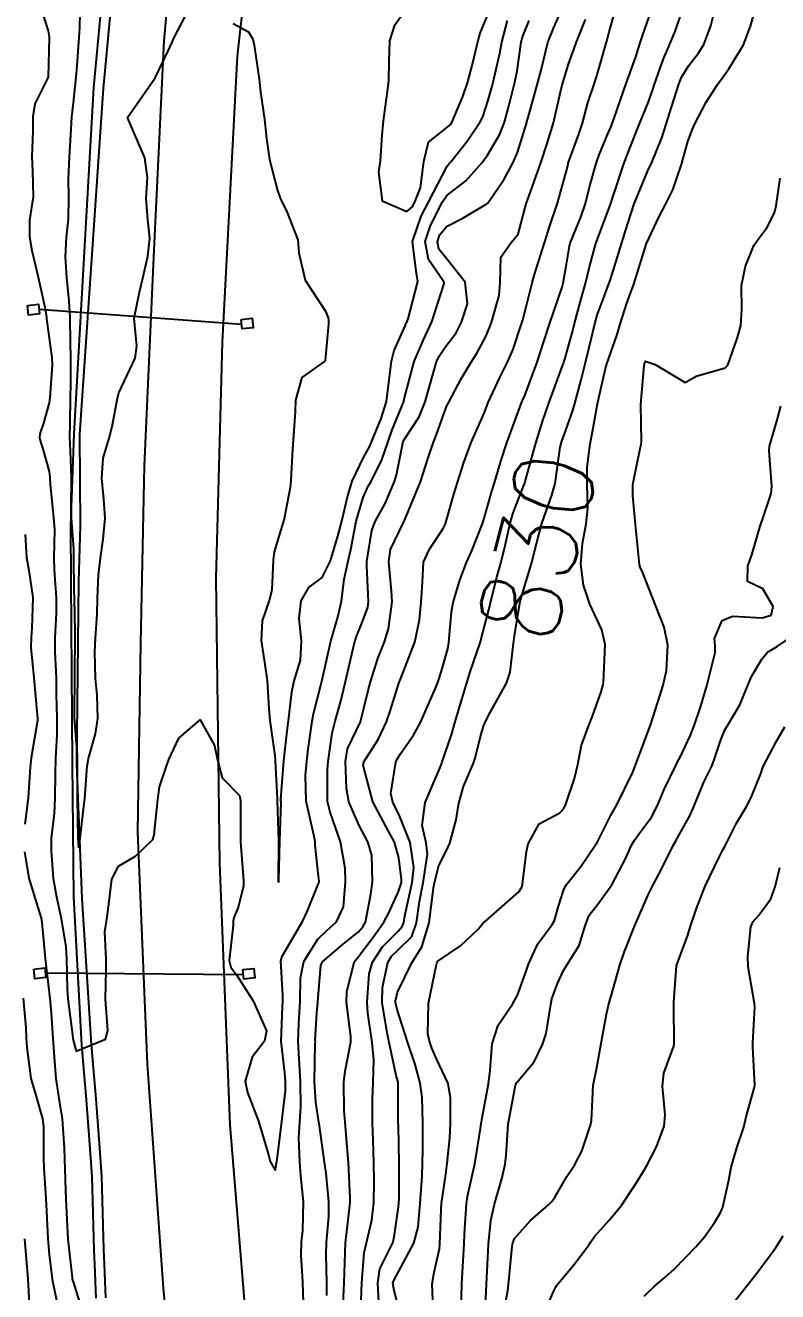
# Model space of a CAD drawing. Header units: metres. Extents: x 307586 to 320046, y 7427249 to 7434250.
# Drawn here: x 319382.5 to 319420.1, y 7427524.3 to 7427587.5 of the extents above; entities that cross this region are included whole.
import ezdxf
from ezdxf.enums import TextEntityAlignment as Align

# ---------------------------------------------------------------- set-up
doc = ezdxf.new("R2010")
doc.units = ezdxf.units.M
doc.header["$MEASUREMENT"] = 0
for name, color, linetype in [('Canaleta de Drenagem', 151, 'Continuous'), ('Cotas', 45, 'Continuous'), ('Curvas de Nivel 1m', 11, 'Continuous'), ('Curvas de Nivel 5m', 15, 'Continuous'), ('Linha Férrea', 20, 'Continuous'), ('Portico', 45, 'Continuous')]:
    doc.layers.add(name, color=color, linetype=linetype)
doc.styles.add('Style-STANDARD', font='STANDARD.shx')

msp = doc.modelspace()

# ---------------------------------------------------------------- linework, layer by layer
at = {"layer": 'Canaleta de Drenagem'}
for points in [[(319386.539, 7427523.993), (319386.468, 7427525.675), (319386.437, 7427526.409), (319386.334, 7427530.073), (319386.203, 7427531.916), (319386.06, 7427533.922), (319385.822, 7427536.637), (319385.363, 7427543.921), (319385.093, 7427550.595), (319385.189, 7427559.75), (319385.272, 7427562.518), (319385.241, 7427567.092), (319386.425, 7427584.36), (319387.924, 7427600.326), (319388.024, 7427601.925), (319387.739, 7427606.052), (319387.338, 7427609.994), (319385.728, 7427614.136), (319384.957, 7427618.239, 0.045127), (319383.893, 7427621.995, 0.130435)], [(319383.962, 7427620.333, -0.000866), (319385.282, 7427613.891), (319386.849, 7427609.864), (319387.241, 7427606.009), (319387.523, 7427601.923), (319387.425, 7427600.365), (319385.927, 7427584.4), (319384.936, 7427567.121), (319384.772, 7427562.524), (319384.789, 7427559.772), (319384.858, 7427550.699), (319384.917, 7427544.005), (319385.323, 7427536.599), (319385.562, 7427533.882), (319385.704, 7427531.88), (319385.834, 7427530.048), (319385.937, 7427526.392), (319385.968, 7427525.654), (319386.039, 7427523.972)]]:
    msp.add_lwpolyline(points, format="xyb", dxfattribs=at)
at = {"layer": 'Curvas de Nivel 1m', "flags": 128}
for points, elevation in [([(319383.105, 7427588.949), (319383.667, 7427587.237), (319383.705, 7427586.94), (319383.708, 7427586.894), (319383.655, 7427584.94), (319383.642, 7427584.881), (319382.989, 7427583.583), (319382.897, 7427582.951), (319382.896, 7427582.24), (319382.84, 7427580.951), (319382.875, 7427580.24), (319382.915, 7427578.95), (319382.732, 7427577.775), (319382.725, 7427576.952), (319382.851, 7427576.265), (319383.163, 7427574.945), (319383.5, 7427573.441), (319383.571, 7427572.939), (319383.58, 7427572.851), (319383.846, 7427570.936), (319383.86, 7427570.545), (319383.751, 7427568.937), (319383.716, 7427568.67), (319383.433, 7427567.643), (319383.248, 7427567.12), (319383.228, 7427566.943), (319383.26, 7427566.781), (319383.417, 7427566.309), (319383.707, 7427565.238), (319383.737, 7427564.937), (319383.752, 7427564.582), (319383.934, 7427562.934), (319383.969, 7427562.331), (319383.94, 7427560.934), (319383.955, 7427560.326), (319384.057, 7427558.933), (319384.065, 7427558.189), (319383.998, 7427556.933), (319383.996, 7427556.233), (319384.053, 7427554.932), (319384.066, 7427554.137), (319384.096, 7427552.932), (319384.101, 7427552.075), (319384.034, 7427550.932), (319384.003, 7427550.154), (319383.996, 7427548.932), (319383.959, 7427548.175), (319383.818, 7427546.934), (319383.806, 7427546.304), (319383.918, 7427544.932), (319384.071, 7427544.009), (319384.304, 7427542.928), (319384.539, 7427541.505), (319384.583, 7427540.925), (319384.601, 7427539.421), (319384.642, 7427538.925), (319384.867, 7427537.12), (319384.888, 7427536.922), (319385.057, 7427536.298), (319386.516, 7427536.898), (319386.637, 7427537.329), (319386.523, 7427538.899), (319386.556, 7427540.347), (319386.561, 7427540.898), (319386.485, 7427542.258), (319386.583, 7427542.898), (319386.656, 7427543.382), (319386.847, 7427544.895), (319387.169, 7427545.536), (319388.025, 7427546.031), (319388.881, 7427546.873), (319388.955, 7427547.105), (319389.14, 7427548.871), (319389.219, 7427549.502), (319389.572, 7427550.524), (319389.679, 7427550.866), (319390.183, 7427551.921), (319391.253, 7427552.85), (319391.97, 7427551.568), (319392.109, 7427550.837), (319392.346, 7427549.955), (319393.215, 7427549.074), (319393.267, 7427548.819), (319393.271, 7427548.76), (319393.261, 7427546.819), (319393.264, 7427546.738), (319393.417, 7427544.817), (319393.411, 7427544.566), (319393.143, 7427543.482), (319392.941, 7427543.018), (319392.903, 7427542.823), (319392.895, 7427542.588), (319392.704, 7427540.826), (319392.777, 7427540.493), (319393.105, 7427540.068), (319393.901, 7427538.812), (319394.559, 7427537.317), (319394.466, 7427536.806), (319393.854, 7427536.013), (319393.5, 7427534.815), (319393.61, 7427534.239), (319394.16, 7427532.809), (319394.665, 7427531.134), (319394.751, 7427530.802), (319394.989, 7427530.371), (319395.087, 7427530.799), (319395.101, 7427530.905), (319395.33, 7427532.795), (319395.507, 7427534.322), (319395.52, 7427534.793), (319395.478, 7427535.225), (319395.29, 7427536.797), (319395.36, 7427538.524), (319395.387, 7427538.796), (319395.379, 7427539.079), (319395.276, 7427540.798), (319395.324, 7427541.006), (319396.363, 7427542.782), (319396.604, 7427543.315), (319397.161, 7427544.674), (319397.187, 7427544.746), (319397.19, 7427544.77), (319397.166, 7427545.043), (319396.993, 7427546.585), (319396.987, 7427546.773), (319396.946, 7427547.014), (319396.552, 7427548.78), (319396.512, 7427550.067), (319396.576, 7427550.78), (319396.65, 7427551.371), (319396.852, 7427552.784), (319396.915, 7427553.135), (319397.281, 7427554.579), (319397.33, 7427554.779), (319397.345, 7427554.841), (319397.778, 7427556.773), (319398.123, 7427557.966), (319398.31, 7427558.765), (319398.437, 7427559.857), (319398.635, 7427560.761), (319398.777, 7427561.344), (319399.048, 7427562.755), (319399.395, 7427563.938), (319399.647, 7427564.501), (319399.788, 7427564.746), (319400.331, 7427565.823), (319400.642, 7427566.738), (319400.844, 7427567.324), (319401.417, 7427568.73), (319401.423, 7427568.76), (319401.455, 7427568.919), (319401.941, 7427570.723), (319402.4, 7427571.806), (319402.815, 7427572.71), (319403.437, 7427574.617), (319403.413, 7427574.702), (319402.648, 7427575.827), (319402.48, 7427576.716), (319402.748, 7427577.519), (319403.35, 7427578.703), (319403.576, 7427579.011), (319404.524, 7427579.75), (319405.349, 7427580.682), (319405.453, 7427580.823), (319405.598, 7427581.033), (319406.218, 7427582.07), (319406.449, 7427582.672), (319406.699, 7427583.602), (319406.97, 7427584.667), (319407.081, 7427585.233), (319407.279, 7427586.664), (319407.357, 7427586.974), (319407.679, 7427587.744)], 824), ([(319385.26, 7427588.924), (319385.219, 7427587.376), (319385.199, 7427586.925), (319385.086, 7427585.489), (319385.041, 7427584.926), (319384.91, 7427583.641), (319384.832, 7427582.928), (319384.763, 7427581.767), (319384.712, 7427580.929), (319384.661, 7427579.85), (319384.67, 7427578.929), (319384.653, 7427577.833), (319384.555, 7427576.93), (319384.506, 7427575.957), (319384.577, 7427574.929), (319384.697, 7427573.737), (319384.735, 7427572.928), (319384.753, 7427571.654), (319384.774, 7427570.927), (319384.771, 7427569.616), (319384.76, 7427568.927), (319384.738, 7427567.622), (319384.718, 7427566.927), (319384.757, 7427566.267), (319384.812, 7427564.926), (319384.793, 7427563.515), (319384.817, 7427562.926), (319384.923, 7427561.359), (319384.933, 7427560.924), (319384.948, 7427559.312), (319384.96, 7427558.924), (319384.987, 7427557.243), (319384.986, 7427556.923), (319384.978, 7427555.231), (319384.976, 7427554.923), (319384.954, 7427553.226), (319384.965, 7427552.923), (319385.105, 7427551.051), (319385.107, 7427550.921), (319385.113, 7427549.022), (319385.113, 7427548.921), (319385.145, 7427546.958), (319385.148, 7427546.92), (319385.179, 7427546.491), (319385.26, 7427546.919), (319385.454, 7427548.672), (319385.484, 7427548.917), (319385.606, 7427550.539), (319385.674, 7427550.916), (319386.021, 7427552.137), (319386.147, 7427552.911), (319386.102, 7427554.08), (319386.017, 7427554.913), (319385.985, 7427556.224), (319386.029, 7427556.913), (319386.11, 7427558.123), (319386.131, 7427558.912), (319386.179, 7427560.078), (319386.269, 7427560.911), (319386.415, 7427561.857), (319386.506, 7427562.909), (319386.44, 7427563.857), (319386.332, 7427564.911), (319386.411, 7427565.912), (319386.699, 7427566.907), (319386.854, 7427567.483), (319387.12, 7427568.903), (319387.189, 7427569.169), (319387.461, 7427569.725), (319388.011, 7427570.892), (319388.087, 7427571.499), (319387.962, 7427572.893), (319388.215, 7427574.187), (319388.393, 7427574.887), (319388.639, 7427575.989), (319388.73, 7427576.882), (319388.638, 7427577.802), (319388.546, 7427578.885), (319388.615, 7427579.917), (319388.491, 7427580.887), (319387.623, 7427582.9), (319389.008, 7427584.88), (319389.657, 7427586.234), (319389.854, 7427586.675), (319389.943, 7427586.867), (319390.534, 7427588.007)], 823), ([(319398.374, 7427523.282), (319398.443, 7427524.755), (319398.457, 7427525.225), (319398.517, 7427526.754), (319398.554, 7427527.149), (319398.739, 7427528.752), (319398.745, 7427528.982), (319398.654, 7427530.753), (319398.629, 7427531.122), (319398.491, 7427532.755), (319398.447, 7427533.33), (319398.431, 7427534.756), (319398.49, 7427535.314), (319398.773, 7427536.753), (319398.774, 7427537.046), (319398.562, 7427538.755), (319398.579, 7427539.274), (319398.937, 7427540.752), (319399.015, 7427540.85), (319399.116, 7427540.962), (319399.886, 7427541.988), (319400.428, 7427542.737), (319400.677, 7427543.205), (319401.158, 7427544.275), (319401.298, 7427544.728), (319401.311, 7427544.874), (319401.175, 7427545.957), (319400.963, 7427546.732), (319400.665, 7427547.261), (319399.868, 7427548.743), (319399.392, 7427550.588), (319399.429, 7427550.748), (319400.134, 7427551.857), (319400.56, 7427552.737), (319400.735, 7427553.269), (319401.194, 7427554.731), (319401.218, 7427554.797), (319401.285, 7427554.961), (319401.97, 7427556.72), (319402.196, 7427557.841), (319402.294, 7427558.716), (319402.349, 7427559.721), (319402.401, 7427560.714), (319402.709, 7427561.363), (319403.378, 7427562.391), (319403.486, 7427562.594), (319403.526, 7427562.699), (319403.935, 7427564.157), (319404.101, 7427564.693), (319404.418, 7427565.684), (319404.781, 7427566.686), (319404.979, 7427567.136), (319405.445, 7427568.183), (319405.585, 7427568.545), (319405.639, 7427568.678), (319406.21, 7427569.928), (319406.585, 7427570.669), (319406.862, 7427571.286), (319407.321, 7427572.662), (319407.361, 7427572.805), (319407.51, 7427573.396), (319407.823, 7427574.656), (319407.949, 7427575.076), (319408.445, 7427576.646), (319408.705, 7427577.493), (319409.097, 7427578.637), (319409.591, 7427580.421), (319409.626, 7427580.596), (319409.634, 7427580.63), (319410.162, 7427582.077), (319410.34, 7427582.623), (319410.618, 7427583.635), (319410.943, 7427584.617), (319411.116, 7427585.147), (319411.525, 7427586.611), (319411.553, 7427586.723), (319411.671, 7427587.178), (319411.992, 7427588.302)], 827), ([(319400.198, 7427523.442), (319400.127, 7427524.738), (319400.222, 7427525.446), (319400.871, 7427526.731), (319400.891, 7427526.784), (319400.949, 7427527.146), (319401.156, 7427528.541), (319401.173, 7427528.727), (319401.186, 7427528.938), (319401.191, 7427530.727), (319401.15, 7427532.599), (319401.147, 7427532.728), (319401.147, 7427532.851), (319401.136, 7427534.729), (319401.122, 7427534.808), (319401.047, 7427535.088), (319400.689, 7427536.734), (319400.588, 7427537.217), (319400.345, 7427538.737), (319400.353, 7427539.484), (319400.627, 7427540.735), (319400.799, 7427541.052), (319401.122, 7427541.347), (319401.818, 7427542.034), (319402.056, 7427542.716), (319402.21, 7427543.771), (319402.385, 7427544.712), (319402.604, 7427546.135), (319402.544, 7427546.71), (319402.333, 7427547.576), (319402.48, 7427548.711), (319403.23, 7427550.457), (319403.301, 7427550.63), (319403.323, 7427550.699), (319403.811, 7427552.138), (319403.972, 7427552.693), (319404.268, 7427553.695), (319404.567, 7427554.687), (319404.741, 7427555.233), (319405.232, 7427556.681), (319405.249, 7427556.735), (319405.307, 7427556.955), (319405.665, 7427558.339), (319405.748, 7427558.676), (319406.063, 7427559.956), (319406.258, 7427560.671), (319406.487, 7427561.547), (319406.737, 7427562.666), (319406.883, 7427563.171), (319407.401, 7427564.509), (319407.458, 7427564.659), (319407.479, 7427564.734), (319408.021, 7427566.651), (319408.351, 7427567.735), (319408.663, 7427568.642), (319409.348, 7427570.508), (319409.393, 7427570.631), (319409.413, 7427570.692), (319409.477, 7427570.892), (319409.856, 7427572.268), (319409.95, 7427572.626), (319410.282, 7427573.856), (319410.493, 7427574.62), (319410.692, 7427575.458), (319411.015, 7427576.615), (319411.153, 7427577.01), (319411.565, 7427578.084), (319411.704, 7427578.475), (319411.752, 7427578.607), (319411.842, 7427578.873), (319412.41, 7427580.598), (319412.737, 7427581.462), (319413.199, 7427582.586), (319413.634, 7427583.692), (319413.869, 7427584.35), (319413.943, 7427584.577), (319414.392, 7427585.836), (319414.713, 7427586.57), (319414.984, 7427587.257), (319415.431, 7427588.563)], 829), ([(319401.69, 7427588.506), (319400.942, 7427587.47), (319400.709, 7427586.74), (319400.678, 7427585.715), (319400.661, 7427584.74), (319400.536, 7427583.839), (319400.392, 7427582.742), (319400.328, 7427582.027), (319400.243, 7427580.743), (319400.16, 7427580.171), (319400.342, 7427578.742), (319401.565, 7427578.215), (319401.849, 7427578.445), (319401.993, 7427578.724), (319402.259, 7427579.399), (319402.424, 7427580.718), (319402.652, 7427581.67), (319403.619, 7427582.447), (319403.755, 7427582.564), (319403.837, 7427582.698), (319404.37, 7427583.958), (319404.611, 7427584.69), (319404.83, 7427585.51), (319405.116, 7427586.685), (319405.233, 7427587.121), (319405.686, 7427588.191)], 822), ([(319402.898, 7427523.058), (319402.844, 7427524.701), (319402.929, 7427525.276), (319403.195, 7427526.443), (319403.221, 7427526.697), (319403.279, 7427528.386), (319403.303, 7427528.697), (319403.512, 7427530.171), (319403.581, 7427530.694), (319403.718, 7427531.987), (319403.75, 7427532.693), (319403.747, 7427533.982), (319403.637, 7427534.694), (319403.055, 7427535.922), (319402.814, 7427536.458), (319402.732, 7427536.705), (319402.625, 7427537.151), (319402.652, 7427538.707), (319403.045, 7427540.634), (319403.075, 7427540.701), (319403.085, 7427540.729), (319403.114, 7427540.804), (319404.256, 7427541.559), (319405.139, 7427542.39), (319405.262, 7427542.557), (319405.373, 7427542.677), (319407.159, 7427544.252), (319407.317, 7427544.492), (319407.353, 7427544.648), (319407.551, 7427546.274), (319407.632, 7427546.646), (319408.187, 7427547.651), (319409.207, 7427548.206), (319409.416, 7427548.422), (319409.513, 7427548.627), (319409.941, 7427549.908), (319410.107, 7427550.621), (319410.287, 7427551.58), (319410.669, 7427552.616), (319410.848, 7427553.034), (319411.279, 7427554.249), (319411.37, 7427554.609), (319411.386, 7427554.711), (319411.473, 7427556.607), (319411.314, 7427557.341), (319410.714, 7427558.616), (319410.399, 7427559.563), (319410.262, 7427560.621), (319410.352, 7427561.637), (319410.52, 7427562.619), (319410.604, 7427563.405), (319410.582, 7427564.618), (319410.58, 7427565.45), (319410.725, 7427566.617), (319410.837, 7427567.211), (319411.096, 7427568.614), (319411.154, 7427568.915), (319411.47, 7427570.318), (319411.555, 7427570.609), (319412.067, 7427572.029), (319412.226, 7427572.599), (319412.563, 7427573.643), (319412.902, 7427574.589), (319413.527, 7427576.564), (319413.53, 7427576.58), (319413.544, 7427576.622), (319414.168, 7427577.969), (319414.489, 7427578.571), (319414.856, 7427579.292), (319415.283, 7427580.563), (319415.348, 7427580.811), (319415.61, 7427581.712), (319415.844, 7427582.333), (319415.941, 7427582.557), (319416.521, 7427583.665), (319417.092, 7427584.546), (319417.32, 7427584.869), (319417.651, 7427585.334), (319418.382, 7427586.529), (319418.737, 7427587.464), (319419.037, 7427588.52)], 831), ([(319392.902, 7427587.604), (319393.668, 7427587.19), (319393.873, 7427586.818), (319393.952, 7427586.525), (319394.192, 7427584.815), (319394.268, 7427584.182), (319394.468, 7427582.812), (319394.557, 7427581.862), (319394.706, 7427580.809), (319395.113, 7427579.269), (319395.286, 7427578.803), (319395.565, 7427578.242), (319396.124, 7427576.794), (319396.183, 7427576.147), (319396.502, 7427574.79), (319397.507, 7427573.237), (319397.641, 7427572.915), (319397.661, 7427572.778), (319397.662, 7427572.616), (319397.49, 7427570.78), (319397.473, 7427570.752), (319396.327, 7427569.929), (319396.017, 7427568.794), (319395.998, 7427568.241), (319395.894, 7427566.795), (319395.857, 7427566.357), (319395.779, 7427564.796), (319395.752, 7427564.444), (319395.421, 7427562.8), (319395.415, 7427562.767), (319395.381, 7427562.656), (319394.939, 7427561.222), (319394.889, 7427560.805), (319394.822, 7427559.321), (319394.694, 7427558.806), (319394.339, 7427557.789), (319394.291, 7427556.81), (319394.488, 7427555.611), (319394.593, 7427554.807), (319394.675, 7427553.4), (319394.731, 7427552.805), (319394.974, 7427551.064), (319395.001, 7427550.802), (319395.093, 7427548.923), (319395.1, 7427548.801), (319395.163, 7427546.82), (319395.163, 7427546.8), (319395.144, 7427544.82), (319395.146, 7427544.8), (319395.162, 7427544.747), (319395.178, 7427544.784), (319395.18, 7427544.8), (319395.182, 7427544.819), (319395.225, 7427546.799), (319395.297, 7427548.713), (319395.287, 7427548.799), (319395.287, 7427548.872), (319395.421, 7427550.797), (319395.62, 7427552.432), (319395.667, 7427552.796), (319395.823, 7427554.249), (319395.945, 7427554.793), (319396.257, 7427555.827), (319396.31, 7427556.79), (319396.202, 7427557.909), (319396.296, 7427558.79), (319396.677, 7427559.449), (319397.345, 7427559.949), (319397.754, 7427560.774), (319398.128, 7427562.012), (319398.32, 7427562.766), (319398.607, 7427563.974), (319398.845, 7427564.758), (319399.415, 7427565.93), (319399.699, 7427566.468), (319399.821, 7427566.746), (319400.296, 7427567.886), (319400.553, 7427568.739), (319400.659, 7427569.54), (319400.803, 7427570.737), (319400.939, 7427571.277), (319401.5, 7427572.544), (319401.561, 7427572.67), (319401.591, 7427572.729), (319401.638, 7427572.861), (319402.128, 7427574.721), (319402.04, 7427575.235), (319401.861, 7427576.725), (319402.294, 7427577.987), (319402.676, 7427578.713), (319403.591, 7427580.485), (319403.678, 7427580.614), (319403.764, 7427580.698), (319404.578, 7427581.72), (319405.237, 7427582.684), (319405.36, 7427582.948), (319405.634, 7427583.768), (319405.84, 7427584.479), (319405.891, 7427584.678), (319406.212, 7427586.12), (319406.323, 7427586.673), (319406.606, 7427587.744)], 823), ([(319397.571, 7427524.105), (319397.571, 7427524.764), (319397.548, 7427526.153), (319397.559, 7427526.764), (319397.669, 7427528.057), (319397.68, 7427528.763), (319397.538, 7427530.214), (319397.462, 7427530.765), (319397.206, 7427532.573), (319397.174, 7427532.768), (319397.028, 7427533.756), (319396.967, 7427534.771), (319397.001, 7427536.709), (319397.003, 7427536.771), (319397.001, 7427536.834), (319397.085, 7427538.214), (319397.123, 7427538.739), (319397.123, 7427538.77), (319397.277, 7427540.603), (319397.365, 7427540.767), (319398.306, 7427541.573), (319399.135, 7427542.246), (319399.38, 7427542.507), (319399.504, 7427542.746), (319399.766, 7427544.135), (319399.863, 7427544.743), (319399.828, 7427546.092), (319399.623, 7427546.746), (319399.195, 7427547.561), (319398.667, 7427548.755), (319398.554, 7427549.422), (319398.512, 7427550.757), (319398.613, 7427551.389), (319399.263, 7427552.75), (319399.649, 7427554.376), (319399.755, 7427554.745), (319400.131, 7427555.905), (319400.46, 7427556.738), (319400.662, 7427557.387), (319400.833, 7427558.735), (319400.812, 7427559.262), (319400.669, 7427560.737), (319400.758, 7427561.34), (319401.382, 7427562.659), (319401.407, 7427562.705), (319401.424, 7427562.729), (319401.449, 7427562.795), (319402.256, 7427564.717), (319402.631, 7427565.928), (319402.898, 7427566.708), (319403.05, 7427567.085), (319403.445, 7427568.2), (319403.588, 7427568.561), (319403.661, 7427568.698), (319404.29, 7427569.866), (319404.786, 7427570.687), (319405.053, 7427571.111), (319405.492, 7427571.951), (319405.722, 7427572.455), (319405.803, 7427572.677), (319406.175, 7427574.015), (319406.238, 7427574.673), (319406.271, 7427575.938), (319406.779, 7427576.668), (319407.125, 7427577.089), (319407.542, 7427578.66), (319407.549, 7427578.684), (319407.574, 7427578.737), (319408.257, 7427580.65), (319408.6, 7427581.653), (319408.894, 7427582.641), (319409.263, 7427584.259), (319409.358, 7427584.634), (319409.652, 7427585.565), (319409.929, 7427586.359), (319410.035, 7427586.626), (319410.5, 7427587.802)], 826), ([(319399.263, 7427522.746), (319399.313, 7427524.35), (319399.321, 7427524.746), (319399.446, 7427526.237), (319399.559, 7427526.744), (319399.823, 7427527.878), (319399.92, 7427528.741), (319399.942, 7427529.782), (319399.926, 7427530.741), (319399.883, 7427531.862), (319399.855, 7427532.742), (319399.85, 7427533.927), (319399.891, 7427534.742), (319399.921, 7427535.875), (319399.836, 7427536.742), (319399.624, 7427538.206), (319399.59, 7427538.745), (319399.693, 7427540.158), (319399.864, 7427540.742), (319400.354, 7427541.509), (319401.136, 7427542.296), (319401.345, 7427542.521), (319401.416, 7427542.726), (319401.475, 7427543.054), (319401.837, 7427544.72), (319401.924, 7427545.473), (319401.745, 7427546.722), (319401.203, 7427548.049), (319400.869, 7427548.733), (319400.778, 7427549.173), (319401.027, 7427550.732), (319401.087, 7427550.879), (319401.239, 7427551.13), (319401.901, 7427552.072), (319402.249, 7427552.715), (319403.004, 7427554.428), (319403.117, 7427554.702), (319403.288, 7427555.221), (319403.613, 7427556.383), (319403.671, 7427556.696), (319403.795, 7427558.226), (319403.883, 7427558.694), (319404.225, 7427559.81), (319404.554, 7427560.688), (319404.796, 7427561.251), (319405.367, 7427562.68), (319405.383, 7427562.73), (319405.823, 7427564.252), (319405.945, 7427564.675), (319406.276, 7427565.809), (319406.561, 7427566.669), (319406.794, 7427567.305), (319407.293, 7427568.662), (319407.34, 7427568.775), (319407.457, 7427569.025), (319408.067, 7427570.651), (319408.416, 7427571.719), (319408.715, 7427572.642), (319409.326, 7427574.438), (319409.377, 7427574.632), (319409.531, 7427575.484), (319409.689, 7427576.481), (319409.731, 7427576.628), (319410.261, 7427577.925), (319410.489, 7427578.621), (319410.707, 7427579.494), (319411.019, 7427580.616), (319411.174, 7427581.039), (319411.615, 7427582.099), (319411.769, 7427582.46), (319411.827, 7427582.607), (319411.949, 7427582.928), (319412.531, 7427584.597), (319413.005, 7427585.938), (319413.213, 7427586.587), (319413.323, 7427586.931), (319413.684, 7427587.98)], 828), ([(319404.281, 7427523.314), (319404.313, 7427524.686), (319404.352, 7427525.262), (319404.427, 7427526.685), (319404.447, 7427527.188), (319404.55, 7427528.684), (319404.604, 7427529.056), (319404.961, 7427530.68), (319404.967, 7427530.706), (319404.996, 7427530.882), (319405.251, 7427532.445), (319405.282, 7427532.676), (319405.326, 7427532.976), (319405.644, 7427534.671), (319405.735, 7427535.355), (319405.836, 7427536.668), (319406.139, 7427537.602), (319406.848, 7427538.654), (319407.097, 7427539.097), (319407.513, 7427540.242), (319407.648, 7427540.645), (319408.113, 7427541.656), (319408.835, 7427542.633), (319408.949, 7427542.828), (319409.152, 7427543.54), (319409.408, 7427544.38), (319409.547, 7427544.626), (319410.262, 7427545.529), (319410.995, 7427546.612), (319411.069, 7427546.727), (319411.188, 7427546.955), (319411.749, 7427548.057), (319412.052, 7427548.597), (319412.839, 7427550.196), (319412.992, 7427550.584), (319413.059, 7427550.759), (319413.243, 7427551.245), (319413.61, 7427552.225), (319413.735, 7427552.575), (319414.114, 7427553.732), (319414.381, 7427554.569), (319414.545, 7427555.313), (319414.614, 7427556.567), (319414.425, 7427557.461), (319413.985, 7427558.573), (319413.349, 7427560.177), (319413.232, 7427560.462), (319413.199, 7427560.582), (319413.177, 7427560.762), (319412.992, 7427562.586), (319412.853, 7427564.043), (319412.85, 7427564.588), (319413.217, 7427566.379), (319413.274, 7427566.582), (319413.283, 7427566.725), (319413.256, 7427568.583), (319413.42, 7427570.529), (319413.434, 7427570.581), (319413.442, 7427570.612), (319413.475, 7427570.748), (319413.967, 7427570.575), (319415.464, 7427569.685), (319416.028, 7427569.993), (319417.472, 7427570.411), (319417.608, 7427570.538), (319418.093, 7427571.932), (319418.25, 7427572.529), (319418.309, 7427573.326), (319418.282, 7427574.529), (319418.491, 7427575.484), (319418.907, 7427576.52), (319419.169, 7427576.896), (319419.556, 7427577.392), (319419.932, 7427578.142), (319420.014, 7427578.506), (319420.216, 7427579.874)], 832), ([(319405.483, 7427523.245), (319405.557, 7427524.67), (319405.585, 7427525.325), (319405.647, 7427526.669), (319405.767, 7427527.862), (319405.948, 7427528.665), (319406.325, 7427529.998), (319406.488, 7427530.658), (319406.539, 7427531.118), (319406.635, 7427532.656), (319407.006, 7427534.614), (319407.017, 7427534.65), (319407.044, 7427534.718), (319407.93, 7427535.766), (319408.354, 7427536.637), (319408.522, 7427537.185), (319408.76, 7427538.633), (319408.817, 7427538.911), (319409.103, 7427539.679), (319409.398, 7427540.339), (319409.585, 7427540.625), (319410.17, 7427541.577), (319410.491, 7427542.617), (319410.671, 7427543.092), (319411.154, 7427543.705), (319411.812, 7427544.6), (319412.494, 7427545.908), (319412.797, 7427546.586), (319412.935, 7427546.836), (319413.192, 7427547.179), (319413.791, 7427547.987), (319414.085, 7427548.571), (319414.417, 7427549.372), (319415.001, 7427550.562), (319415.08, 7427550.716), (319415.24, 7427551.013), (319415.735, 7427552.073), (319415.917, 7427552.55), (319416.249, 7427553.522), (319416.554, 7427554.541), (319416.969, 7427556.205), (319416.973, 7427556.535), (319416.937, 7427556.907), (319417.322, 7427557.809), (319417.835, 7427558.023), (319419.324, 7427557.929), (319419.762, 7427558.07), (319419.863, 7427558.505), (319419.342, 7427559.39), (319418.576, 7427559.753), (319418.609, 7427560.521), (319418.803, 7427561.076), (319419.223, 7427562.512), (319419.388, 7427562.985), (319419.767, 7427564.139), (319419.806, 7427564.506), (319419.663, 7427566.265), (319419.68, 7427566.507), (319420.078, 7427567.869), (319420.242, 7427568.502)], 833), ([(319406.285, 7427522.659), (319406.611, 7427524.346), (319406.657, 7427524.654), (319406.838, 7427526.548), (319406.847, 7427526.651), (319406.859, 7427526.737), (319406.947, 7427526.95), (319407.742, 7427527.861), (319408.643, 7427528.633), (319408.813, 7427528.794), (319408.977, 7427529.041), (319409.57, 7427530.042), (319409.953, 7427530.62), (319410.313, 7427531.307), (319410.751, 7427532.613), (319410.791, 7427532.847), (319410.883, 7427534.612), (319410.903, 7427534.753), (319411.052, 7427535.491), (319411.267, 7427536.607), (319411.542, 7427538.147), (319411.645, 7427538.602), (319411.856, 7427539.354), (319412.213, 7427540.593), (319412.435, 7427541.278), (319412.961, 7427542.583), (319413.147, 7427542.986), (319413.625, 7427544.109), (319413.851, 7427544.573), (319414.311, 7427545.429), (319414.874, 7427546.563), (319414.981, 7427546.767), (319415.192, 7427547.143), (319415.702, 7427548.056), (319415.921, 7427548.549), (319416.411, 7427549.728), (319416.795, 7427550.537), (319416.919, 7427550.853), (319417.253, 7427551.851), (319417.449, 7427552.339), (319417.561, 7427552.527), (319418.195, 7427553.599), (319418.578, 7427554.517), (319418.789, 7427555.014), (319419.296, 7427555.867), (319419.591, 7427556.216), (319420.065, 7427556.502), (319420.796, 7427557.009)], 834), ([(319413.422, 7427524.07), (319413.935, 7427524.57), (319414.473, 7427525.019), (319414.932, 7427525.437), (319416.004, 7427526.544), (319416.441, 7427527.047), (319416.961, 7427527.768), (319417.243, 7427528.253), (319417.345, 7427528.526), (319417.648, 7427529.862), (319417.775, 7427530.522), (319418.048, 7427531.479), (319418.395, 7427532.516), (319418.521, 7427533.022), (319418.937, 7427534.511), (319418.949, 7427534.606), (319418.855, 7427536.512), (319418.85, 7427536.729), (319418.943, 7427538.511), (319418.926, 7427538.68), (319418.62, 7427540.515), (319418.602, 7427541.034), (319418.751, 7427542.514), (319418.875, 7427542.784), (319419.149, 7427543.098), (319419.746, 7427543.915), (319419.972, 7427544.502), (319420.193, 7427545.479)], 836), ([(319382.407, 7427538.95), (319382.541, 7427537.478), (319382.558, 7427536.948), (319382.594, 7427536.483), (319382.797, 7427534.944), (319383.031, 7427534.163), (319383.381, 7427532.936), (319383.428, 7427532.516), (319383.433, 7427530.936), (319383.448, 7427530.476), (319383.541, 7427528.934), (319383.572, 7427528.326), (319383.646, 7427526.933), (319383.703, 7427526.165), (319383.865, 7427524.931), (319384.116, 7427523.717)], 826), ([(319382.472, 7427526.947), (319382.519, 7427526.527), (319382.637, 7427524.944), (319382.745, 7427523.093)], 827), ([(319417.798, 7427523.637), (319418.486, 7427524.514), (319418.683, 7427524.754), (319418.929, 7427525.082), (319419.552, 7427525.888), (319419.994, 7427526.499), (319420.364, 7427527.084)], 837)]:
    msp.add_lwpolyline(points, dxfattribs=dict(at, elevation=elevation))
at = {"layer": 'Curvas de Nivel 5m', "flags": 128}
for points, elevation in [([(319396.434, 7427523.243), (319396.386, 7427524.778), (319396.288, 7427526.131), (319396.311, 7427526.779), (319396.377, 7427527.353), (319396.417, 7427528.778), (319396.286, 7427530.081), (319396.229, 7427530.781), (319396.185, 7427531.962), (319396.229, 7427532.782), (319396.276, 7427533.53), (319396.255, 7427534.782), (319396.2, 7427535.929), (319396.149, 7427536.784), (319396.17, 7427537.691), (319396.249, 7427538.783), (319396.269, 7427539.946), (319396.42, 7427540.78), (319397.124, 7427541.898), (319397.572, 7427542.322), (319398.053, 7427542.761), (319398.401, 7427543.507), (319398.512, 7427544.757), (319398.487, 7427545.44), (319398.26, 7427546.759), (319397.74, 7427548.23), (319397.611, 7427548.766), (319397.612, 7427550.383), (319397.637, 7427550.766), (319397.841, 7427552.184), (319397.999, 7427552.769), (319398.275, 7427553.768), (319398.501, 7427554.762), (319398.88, 7427556.338), (319398.98, 7427556.755), (319399.055, 7427557.005), (319399.317, 7427557.663), (319399.622, 7427558.454), (319399.664, 7427558.747), (319399.568, 7427560.531), (319399.575, 7427560.748), (319399.823, 7427562.299), (319399.998, 7427562.744), (319400.482, 7427563.649), (319400.954, 7427564.734), (319401.061, 7427565.079), (319401.395, 7427566.73), (319401.401, 7427566.752), (319401.424, 7427566.794), (319402.186, 7427567.975), (319402.488, 7427568.714), (319402.894, 7427570.136), (319403.061, 7427570.706), (319403.186, 7427570.996), (319403.484, 7427571.436), (319404.035, 7427572.155), (319404.309, 7427572.692), (319404.594, 7427573.607), (319404.482, 7427574.69), (319403.535, 7427575.888), (319403.172, 7427576.338), (319403.104, 7427576.707), (319403.211, 7427577.042), (319403.555, 7427577.472), (319404.366, 7427577.887), (319405.572, 7427578.597), (319405.615, 7427578.637), (319405.645, 7427578.679), (319406.428, 7427579.828), (319406.889, 7427580.667), (319407.097, 7427581.168), (319407.558, 7427582.661), (319407.569, 7427582.715), (319407.625, 7427582.915), (319408.119, 7427584.653), (319408.272, 7427585.273), (319408.617, 7427586.646), (319408.915, 7427587.4), (319409.462, 7427588.633)], 825), ([(319401.345, 7427522.723), (319400.919, 7427524.451), (319400.877, 7427524.73), (319400.883, 7427524.771), (319400.924, 7427524.857), (319401.926, 7427526.715), (319402.14, 7427527.528), (319402.234, 7427528.711), (319402.339, 7427530.062), (319402.361, 7427530.709), (319402.366, 7427531.346), (319402.376, 7427532.71), (319402.333, 7427534.007), (319402.238, 7427534.712), (319401.982, 7427535.646), (319401.628, 7427536.722), (319401.088, 7427538.378), (319401.004, 7427538.731), (319401.004, 7427538.821), (319401.098, 7427539.253), (319401.828, 7427540.719), (319402.329, 7427541.508), (319402.695, 7427542.707), (319402.907, 7427544.45), (319402.948, 7427544.703), (319403.172, 7427545.577), (319403.547, 7427546.328), (319403.726, 7427546.695), (319404.043, 7427547.849), (319404.176, 7427548.69), (319404.394, 7427549.515), (319404.904, 7427550.683), (319404.987, 7427550.932), (319405.253, 7427552.01), (319405.408, 7427552.531), (319405.464, 7427552.677), (319405.649, 7427553.058), (319406.554, 7427554.667), (319406.738, 7427555.216), (319406.896, 7427556.664), (319406.944, 7427557.028), (319407.22, 7427558.661), (319407.238, 7427558.757), (319407.337, 7427559.096), (319407.802, 7427560.653), (319408.121, 7427561.899), (319408.321, 7427562.646), (319408.812, 7427564.054), (319408.976, 7427564.636), (319409.234, 7427566.446), (319409.271, 7427566.632), (319409.31, 7427566.747), (319409.43, 7427567.073), (319409.845, 7427568.228), (319409.959, 7427568.625), (319410.273, 7427569.814), (319410.477, 7427570.62), (319410.674, 7427571.429), (319410.959, 7427572.615), (319411.081, 7427573.041), (319411.519, 7427574.233), (319411.665, 7427574.608), (319411.736, 7427574.817), (319412.291, 7427576.599), (319412.592, 7427577.56), (319412.931, 7427578.59), (319413.589, 7427580.217), (319413.714, 7427580.456), (319413.771, 7427580.578), (319414.299, 7427581.886), (319414.522, 7427582.571), (319414.782, 7427583.417), (319415.147, 7427584.565), (319415.291, 7427584.919), (319415.652, 7427585.509), (319416.116, 7427586.098), (319416.399, 7427586.553), (319416.749, 7427587.477), (319417.025, 7427588.547)], 830), ([(319382.509, 7427562.098), (319382.58, 7427560.952), (319382.701, 7427560.304), (319382.898, 7427558.947), (319382.845, 7427557.412), (319382.804, 7427556.947), (319382.799, 7427556.448), (319382.946, 7427554.945), (319383.114, 7427553.083), (319383.127, 7427552.942), (319383.12, 7427552.81), (319382.812, 7427550.946), (319382.767, 7427550.486), (319382.667, 7427548.948), (319382.503, 7427547.64)], 825), ([(319408.399, 7427523.144), (319408.92, 7427524.34), (319409.009, 7427524.542), (319409.067, 7427524.629), (319409.913, 7427525.641), (319410.647, 7427526.613), (319410.766, 7427526.791), (319410.949, 7427527.049), (319411.684, 7427527.877), (319412.271, 7427528.591), (319412.984, 7427529.669), (319413.336, 7427530.23), (319413.544, 7427530.574), (319414.045, 7427531.532), (319414.424, 7427532.566), (319414.467, 7427533.127), (319414.34, 7427534.567), (319414.408, 7427535.208), (319414.902, 7427536.562), (319414.925, 7427536.702), (319414.905, 7427538.562), (319414.912, 7427538.745), (319415.039, 7427540.561), (319415.052, 7427540.622), (319415.116, 7427540.792), (319415.598, 7427542.091), (319415.741, 7427542.551), (319416.032, 7427543.427), (319416.477, 7427544.54), (319417.178, 7427546.029), (319417.355, 7427546.354), (319417.444, 7427546.527), (319418.032, 7427547.69), (319418.528, 7427548.517), (319418.773, 7427548.959), (319419.229, 7427550.115), (319419.332, 7427550.409), (319419.369, 7427550.509), (319420.008, 7427551.746), (319420.446, 7427552.498)], 835), ([(319382.485, 7427546.259), (319382.688, 7427544.947), (319383.141, 7427543.483), (319383.308, 7427542.938), (319383.347, 7427542.721), (319383.512, 7427540.936), (319383.552, 7427540.492), (319383.743, 7427538.933), (319383.815, 7427538.199), (319383.891, 7427536.932), (319383.956, 7427536.029), (319384.043, 7427534.93), (319384.226, 7427533.727), (319384.357, 7427532.927), (319384.452, 7427531.472), (319384.468, 7427530.925), (319384.526, 7427529.376), (319384.548, 7427528.924), (319384.628, 7427527.243), (319384.648, 7427526.923), (319384.855, 7427524.989), (319384.865, 7427524.921), (319384.92, 7427524.751), (319385.498, 7427522.911)], 825)]:
    msp.add_lwpolyline(points, dxfattribs=dict(at, elevation=elevation))
at = {"layer": 'Linha Férrea'}
for points in [[(319407.997, 7427443.509), (319403.96, 7427458.91), (319401.003, 7427471.078), (319397.998, 7427487.365), (319395.559, 7427503.145), (319393.964, 7427517.793), (319392.744, 7427532.632), (319392.229, 7427545.684), (319392.042, 7427559.907), (319392.371, 7427571.693), (319393.121, 7427585.967), (319394.481, 7427598.177), (319396.077, 7427612.354), (319397.579, 7427625.64)], [(319392.868, 7427622.52), (319391.743, 7427611.251), (319390.567, 7427599.227), (319389.44, 7427586.74), (319388.924, 7427575.942), (319388.455, 7427565.521), (319388.268, 7427556.646), (319388.128, 7427547.258), (319388.598, 7427535.658), (319389.396, 7427524.481), (319390.475, 7427513.592), (319391.369, 7427501.994), (319393.014, 7427491.898), (319395.219, 7427480.115), (319396.628, 7427471.336), (319399.117, 7427461.053), (319402.075, 7427449.926), (319404.939, 7427439.83)]]:
    msp.add_lwpolyline(points, dxfattribs=at)
at = {"layer": 'Portico'}
for points in [[(319382.625, 7427573.527), (319383.177, 7427573.588), (319383.23, 7427573.108), (319382.677, 7427573.047)], [(319393.291, 7427572.832), (319393.843, 7427572.892), (319393.896, 7427572.412), (319393.343, 7427572.352)], [(319382.943, 7427540.397), (319383.495, 7427540.458), (319383.548, 7427539.978), (319382.995, 7427539.917)], [(319393.379, 7427540.378), (319393.932, 7427540.438), (319393.984, 7427539.958), (319393.432, 7427539.898)]]:
    msp.add_lwpolyline(points, close=True, dxfattribs=at)
for points in [[(319383.204, 7427573.348), (319393.317, 7427572.592)], [(319383.522, 7427540.218), (319393.405, 7427540.138)]]:
    msp.add_lwpolyline(points, dxfattribs=at)

# ---------------------------------------------------------------- texts
at = {"layer": 'Cotas', "style": 'Style-STANDARD'}
msp.add_text('830', height=4, rotation=75.30526, dxfattribs=at).set_placement((319408.097, 7427561.518, 830), align=Align.MIDDLE_CENTER)

doc.saveas('drawing.dxf')
